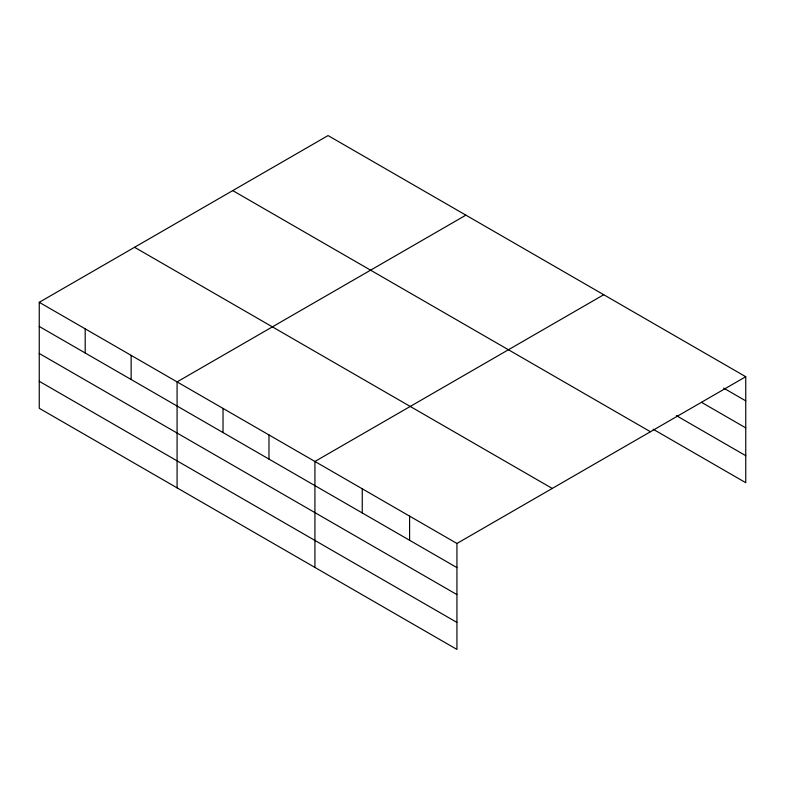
<?xml version="1.0" encoding="UTF-8"?>
<svg xmlns="http://www.w3.org/2000/svg" width="785" height="785" viewBox="0 0 785 785"><rect width="100%" height="100%" fill="white"/><g stroke="black" fill="none" stroke-linecap="round" stroke-linejoin="round"><path stroke-width="1.18" d="M39.25 302.313L456.939 543.465L456.939 649.431L39.25 408.278L39.25 302.313L328.061 135.569L745.75 376.721L745.75 482.687L653.179 429.238M465.897 215.149L177.086 381.893L177.086 487.858M603.734 294.728L314.922 461.472L314.922 567.437M456.939 543.465L745.75 376.721M723.662 388.114L745.75 400.86M701.564 402.362L745.75 427.864M676.317 415.599L745.75 455.683M232.752 190.598L650.441 431.74M134.559 247.285L552.247 488.437M39.25 326.462L456.939 567.614M39.25 353.466L456.939 594.608M39.25 381.284L456.939 622.427M409.593 516.137L409.593 540.276M362.258 488.8L362.258 512.948M268.98 434.949L268.98 459.097M223.028 408.416L223.028 432.564M131.144 355.37L131.144 379.518M85.192 328.837L85.192 352.985"/></g></svg>
